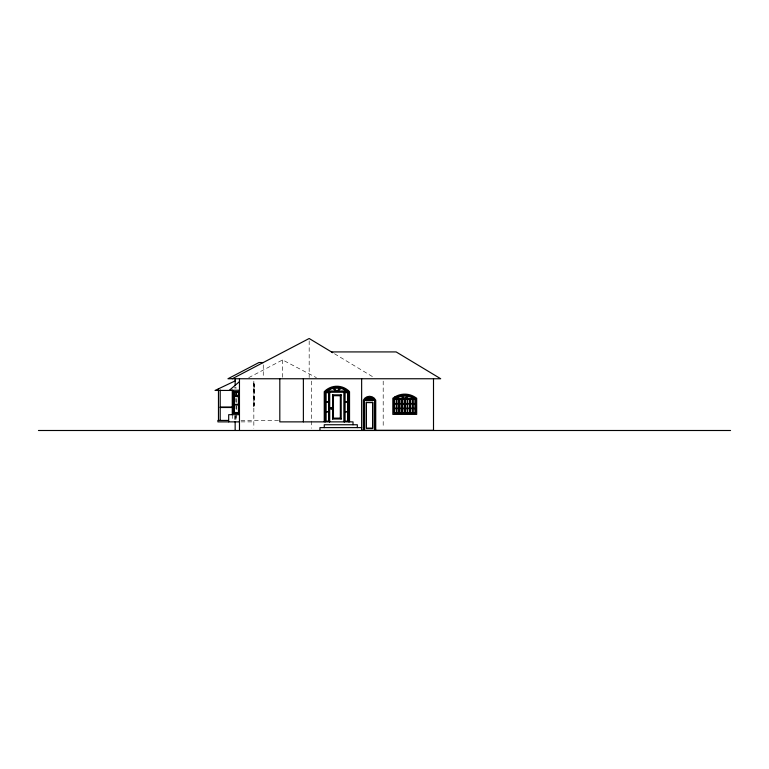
<?xml version="1.0" encoding="UTF-8"?>
<svg xmlns="http://www.w3.org/2000/svg" width="769" height="769" viewBox="0 0 769 769"><rect width="100%" height="100%" fill="white"/><g stroke="black" fill="none" stroke-linecap="round" stroke-linejoin="round"><path stroke-width="0.58" stroke-dasharray="3.85 2.88" d="M248.714 377.666L282.588 359.94L316.405 377.646M253.837 382.914L253.837 406.782M253.549 383.635L254.126 383.635L254.126 406.061L253.549 406.061M254.126 384.24L254.126 388.883M253.549 385.365L254.27 385.5M254.126 389.306L254.126 401.822M253.549 389.383L254.126 389.383M253.549 391.113L254.126 391.113M236.016 398.582L236.304 404.907M253.549 400.457L254.126 400.457M254.126 402.254L254.126 405.484M236.016 419.288L236.304 414.01M240.985 420.432L278.993 420.432M241.101 421.873L252.395 421.873L252.395 420.432M334.496 353.75L373.984 377.531M383.202 381.107L383.202 428.141M311.33 381.107L311.33 420.432M311.33 421.085L311.33 428.256M309.176 340.869L309.176 377.569M282.588 359.94L282.588 377.579M263.258 364.852L263.258 377.589M253.837 381.136L253.837 428.256M236.304 405.772L236.304 411.04M236.016 387.374L236.016 388.422M236.016 398.38L236.016 412.097M236.016 414.01L236.016 420.432M235.151 387.365L235.151 388.153M235.151 415.635L235.151 420.432M234.862 387.365L234.862 388.153M234.862 415.673L234.862 420.432M232.276 414.683L232.276 419.48"/><path stroke-width="1.15" d="M341.205 418.999L340.34 418.134L340.34 395.708L341.205 394.853L332.583 394.853L332.583 418.999L341.205 418.999L341.205 394.853M332.583 418.999L333.448 418.134L333.448 395.708L332.583 394.853M372.705 428.487L372.705 402.322L366.38 402.322L366.38 428.487L372.705 428.487L372.705 402.322M366.38 428.487L366.38 402.322M239.467 381.626L229.402 390.248L239.467 390.248M232.276 378.752L309.176 338.504L332.823 352.74M235.151 380.905L215.041 390.441L232.786 390.441M331.458 351.923L396.141 351.923L440.695 378.752L227.96 378.752L258.942 362.535L263.258 362.535M325.393 421.873L325.393 391.69L348.395 391.69L348.395 421.873M325.393 391.979L329.42 391.979M329.709 391.979L344.079 391.979M344.368 391.979L348.395 391.979M236.073 392.257L234.007 392.257L234.007 395.42L236.073 395.42L235.968 392.257M238.448 392.257L236.381 392.257L236.381 395.42L238.448 395.42M333.448 395.708L340.34 395.708M233.593 395.997L238.755 395.997M238.448 396.573L234.007 396.573L234.007 404.34L238.448 404.34M393.978 398.871L415.539 398.871L415.539 413.251L393.978 413.251L393.978 398.871A17.966 17.966 0 0 1 415.539 398.871M364.516 430.352L364.516 400.168L374.58 400.168L374.58 430.352M364.516 400.457L374.58 400.457M326.114 401.745L328.699 401.745M345.089 401.745L347.675 401.745M326.114 402.033L328.699 402.033M345.089 402.033L347.675 402.033M366.669 402.61L372.417 402.61M238.448 404.907L234.007 404.907L234.007 412.674L238.448 412.674M220.203 407.07L232.853 407.07M220.203 407.503L232.853 407.503M326.114 411.598L328.699 411.598M345.089 411.598L347.675 411.598M326.114 411.886L328.699 411.886M345.089 411.886L347.675 411.886M239.467 414.683L228.681 414.683L228.681 421.873M333.448 418.134L340.34 418.134M228.249 420.432L217.906 420.432L217.906 421.873L239.467 421.873M361.641 427.622L319.952 427.622L319.952 430.496M366.669 428.198L372.417 428.198M361.641 430.352L433.505 430.352M38.45 430.496L730.55 430.496M433.505 378.752L433.505 430.496M410.156 398.871L410.156 413.251M404.763 398.871L404.763 413.251M399.371 398.871L399.371 413.251M375.724 430.352L375.724 400.168A6.863 6.863 0 0 0 363.362 400.168L363.362 430.352M361.641 378.752L361.641 430.496M357.325 427.622L357.325 424.748L324.268 424.748L324.268 427.622M353.019 424.748L353.019 421.873L279.81 421.873L279.81 378.752M349.539 421.873L349.539 391.69A17.379 17.379 0 0 0 324.249 391.69L324.249 421.873M344.368 391.69L344.368 421.873M344.079 391.69L344.079 421.873M329.709 391.69L329.709 421.873M329.42 391.69L329.42 421.873M303.38 378.752L303.38 421.873M239.467 378.752L239.467 430.496M238.448 391.69L238.448 413.251M236.477 392.257L236.477 395.42M235.151 378.752L235.151 385.721M235.151 421.556L235.151 430.496M234.103 392.257L234.103 395.42M234.103 396.573L234.103 404.34M234.103 404.907L234.103 412.674M233.593 391.69L233.593 413.251M232.276 390.248L232.276 414.683M220.203 389.979L220.203 420.432M218.473 388.816L218.473 420.432M325.393 391.69A17.485 17.485 0 0 1 348.395 391.69M364.516 400.168A5.998 5.998 0 0 1 374.58 400.168M330.708 407.512L331.545 407.733L330.708 407.512M330.853 408.839L331.401 408.993L330.853 408.839M365.438 399.678L369.005 399.736L367.736 398.169A5.566 5.566 0 0 0 365.438 399.678M370.908 398.063L369.543 399.736L368.178 398.063L370.908 398.063M371.36 398.169L370.081 399.736L373.647 399.678A5.566 5.566 0 0 0 371.36 398.169M339.908 388.249L336.889 391.113L333.881 388.249L339.908 388.249M340.898 388.432L338.081 391.113L346.415 390.883A16.908 16.908 0 0 0 340.898 388.432M407.541 396.102L404.763 398.304L401.976 396.102L407.541 396.102M408.464 396.256L405.869 398.304L413.645 398.304A17.389 17.389 0 0 0 408.464 396.256M327.373 390.883L335.707 391.113L332.89 388.432A16.908 16.908 0 0 0 327.373 390.883M394.997 396.814L392.834 398.255L392.834 414.395L416.692 414.395L416.692 398.255L414.529 396.814A19.119 19.119 0 0 0 394.997 396.814M238.755 391.69L233.295 391.69L233.295 413.251L238.755 413.251L238.755 391.69M328.699 392.69L326.114 392.69L326.114 421.152L328.699 421.152L328.699 392.69M347.675 392.69L345.089 392.69L345.089 421.152L347.675 421.152L347.675 392.69M403.648 398.304L395.872 398.304A17.389 17.389 0 0 1 401.062 396.256L403.648 398.304M396.391 399.447L394.555 399.447L394.555 403.475L396.391 403.475L396.391 399.447M398.794 399.447L396.967 399.447L396.967 403.475L398.794 403.475L398.794 399.447M401.783 399.447L399.947 399.447L399.947 403.475L401.783 403.475L401.783 399.447M404.186 399.447L402.35 399.447L402.35 403.475L404.186 403.475L404.186 399.447M407.166 399.447L405.34 399.447L405.34 403.475L407.166 403.475L407.166 399.447M409.579 399.447L407.743 399.447L407.743 403.475L409.579 403.475L409.579 399.447M412.559 399.447L410.723 399.447L410.723 403.475L412.559 403.475L412.559 399.447M414.972 399.447L413.136 399.447L413.136 403.475L414.972 403.475L414.972 399.447M396.391 404.052L394.555 404.052L394.555 408.07L396.391 408.07L396.391 404.052M398.794 404.052L396.967 404.052L396.967 408.07L398.794 408.07L398.794 404.052M401.783 404.052L399.947 404.052L399.947 408.07L401.783 408.07L401.783 404.052M404.186 404.052L402.35 404.052L402.35 408.07L404.186 408.07L404.186 404.052M407.166 404.052L405.34 404.052L405.34 408.07L407.166 408.07L407.166 404.052M409.579 404.052L407.743 404.052L407.743 408.07L409.579 408.07L409.579 404.052M412.559 404.052L410.723 404.052L410.723 408.07L412.559 408.07L412.559 404.052M414.972 404.052L413.136 404.052L413.136 408.07L414.972 408.07L414.972 404.052M396.391 408.647L394.555 408.647L394.555 412.674L396.391 412.674L396.391 408.647M398.794 408.647L396.967 408.647L396.967 412.674L398.794 412.674L398.794 408.647M401.783 408.647L399.947 408.647L399.947 412.674L401.783 412.674L401.783 408.647M404.186 408.647L402.35 408.647L402.35 412.674L404.186 412.674L404.186 408.647M407.166 408.647L405.34 408.647L405.34 412.674L407.166 412.674L407.166 408.647M409.579 408.647L407.743 408.647L407.743 412.674L409.579 412.674L409.579 408.647M412.559 408.647L410.723 408.647L410.723 412.674L412.559 412.674L412.559 408.647M414.972 408.647L413.136 408.647L413.136 412.674L414.972 412.674L414.972 408.647"/></g></svg>
